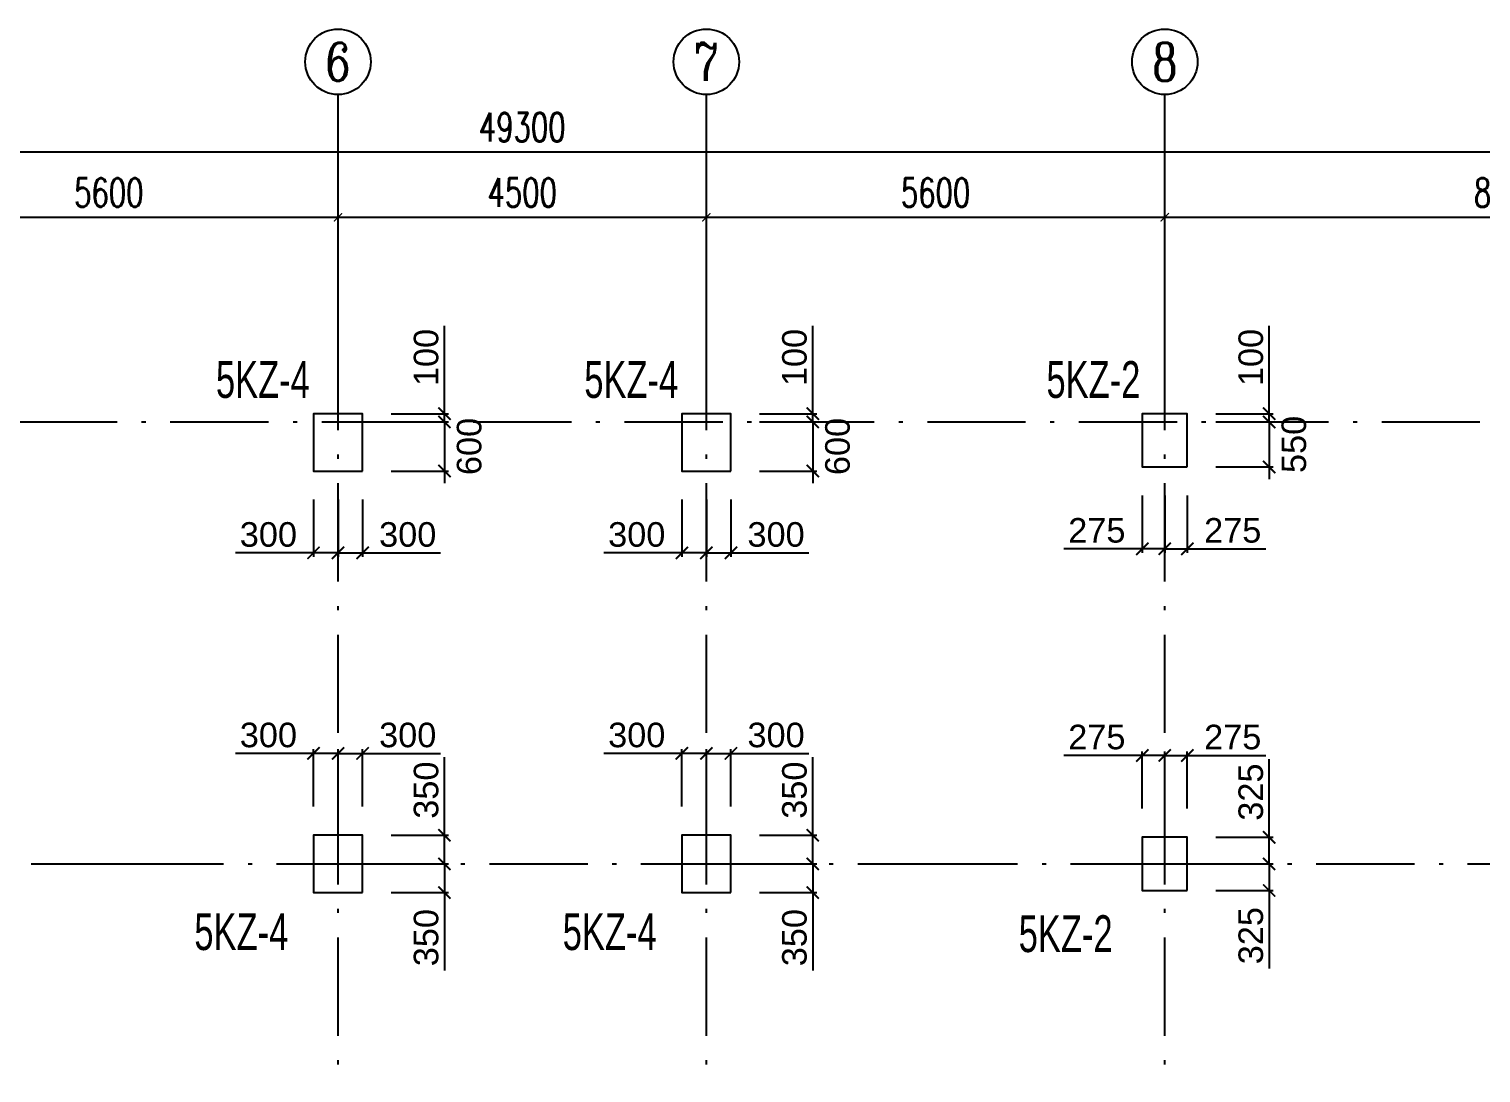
# Model space of a CAD drawing. Header units: millimetres. Extents: x -3831 to 465700, y 39900 to 106100.
# Drawn here: x 330225 to 347963, y 93346 to 106100 of the extents above; entities that cross this region are included whole.
import ezdxf
from ezdxf.enums import TextEntityAlignment as Align

# ---------------------------------------------------------------- set-up
doc = ezdxf.new("R2010")
doc.units = ezdxf.units.MM
doc.linetypes.add('线型2', pattern=[1850, 1200, -300, 50, -300])
for name, color, linetype in [('AXIS', 3, 'Continuous'), ('AXIS_TEXT', 7, 'Continuous'), ('column_dim', 90, 'Continuous'), ('DOTE', 10, '线型2')]:
    doc.layers.add(name, color=color, linetype=linetype)
doc.layers.add('S_Cl', color=2, linetype='Continuous', lineweight=25)
doc.layers.add('S_ColumFocus', color=2, linetype='Continuous', lineweight=9)
doc.styles.add('_TCH_AXIS', font='COMPLEX', dxfattribs={"bigfont": 'GBCBIG'})
doc.styles.add('_TCH_DIM_T3', font='SIMPLEX', dxfattribs={"width": 0.705882, "bigfont": 'GBCBIG'})
doc.styles.add('COMPLEX', font='COMPLEX')
doc.styles.get("Standard").update_dxf_attribs({"font": 'arial.ttf'})
doc.styles.add('xxxx', font='RIF.ttf')
doc.dimstyles.new('_TCH_ARCH&&100', dxfattribs={"dimtxt": 297.5, "dimasz": 100, "dimexe": 250, "dimexo": 300, "dimgap": 126.25, "dimtad": 1, "dimdec": 0, "dimzin": 0, "dimdsep": 46, "dimtxsty": '_TCH_DIM_T3', "dimblk": 'ARCHTICK', "dimcen": 0.09, "dimclrt": 7, "dimazin": 2, "dimtfac": 1, "dimtdec": 0, "dimtix": 1, "dimtmove": 2, "dimatfit": 3, "dimfxl": 100, "dimtolj": 1, "dimtzin": 0, "dimarcsym": 0})
doc.dimstyles.new('ISO-25', dxfattribs={"dimtxt": 2.5, "dimasz": 2.5, "dimexe": 1.25, "dimexo": 0.625, "dimtad": 1, "dimtxsty": 'Standard', "dimcen": 2.5, "dimadec": 0, "dimazin": 0, "dimtfac": 1, "dimtmove": 0, "dimatfit": 3, "dimfxl": 1, "dimarcsym": 0})

# ---------------------------------------------------------------- blocks, each defined once
blk = doc.blocks.new('_AXISO')
blk.add_circle((0, 0), 0.5)
at = {"layer": 'AXIS_TEXT', "style": 'COMPLEX', "width": 1.041667}
blk.add_attdef('A', text='', height=0.56, dxfattribs=at).set_placement((-0.25, -0.28), (0.25, -0.28), align=Align.FIT)
blk = doc.blocks.new('_ArchTick')
at = {"color": 0, "linetype": 'ByBlock', "const_width": 0.15}
blk.add_lwpolyline([(-0.5, -0.5), (0.5, 0.5)], dxfattribs=at)
blk = doc.blocks.new('*D467')
at = {"layer": 'AXIS', "color": 0, "lineweight": -2, "transparency": 16777216}
for p, q in [((328400, 101600), (328400, 104050)), ((334000, 101600), (334000, 104050)), ((328400, 103800), (334000, 103800))]:
    blk.add_line(p, q, dxfattribs=at)
at = {"layer": 'Defpoints', "color": 0, "transparency": 16777216}
for p in [(334000, 103800), (328400, 101300), (334000, 101300)]:
    blk.add_point(p, dxfattribs=at)
at = {"layer": 'AXIS', "color": 0, "lineweight": -2, "transparency": 16777216, "xscale": 100, "yscale": 100, "zscale": 100, "rotation": 180}
blk.add_blockref('_ArchTick', (328400, 103800), dxfattribs=at)
at = {"layer": 'AXIS', "color": 0, "lineweight": -2, "transparency": 16777216, "xscale": 100, "yscale": 100, "zscale": 100}
blk.add_blockref('_ArchTick', (334000, 103800), dxfattribs=at)
at = {"layer": 'AXIS', "color": 7, "transparency": 16777216, "insert": (331200, 104101.25), "char_height": 350, "attachment_point": 5, "style": '_TCH_DIM_T3'}
blk.add_mtext('\\A1;5600', dxfattribs=at)
blk = doc.blocks.new('*D468')
at = {"layer": 'AXIS', "color": 0, "lineweight": -2, "transparency": 16777216}
for p, q in [((334000, 101600), (334000, 104050)), ((338500, 101600), (338500, 104050)), ((334000, 103800), (338500, 103800))]:
    blk.add_line(p, q, dxfattribs=at)
at = {"layer": 'Defpoints', "color": 0, "transparency": 16777216}
for p in [(338500, 103800), (334000, 101300), (338500, 101300)]:
    blk.add_point(p, dxfattribs=at)
at = {"layer": 'AXIS', "color": 0, "lineweight": -2, "transparency": 16777216, "xscale": 100, "yscale": 100, "zscale": 100, "rotation": 180}
blk.add_blockref('_ArchTick', (334000, 103800), dxfattribs=at)
at = {"layer": 'AXIS', "color": 0, "lineweight": -2, "transparency": 16777216, "xscale": 100, "yscale": 100, "zscale": 100}
blk.add_blockref('_ArchTick', (338500, 103800), dxfattribs=at)
at = {"layer": 'AXIS', "color": 7, "transparency": 16777216, "insert": (336250, 104101.25), "char_height": 350, "attachment_point": 5, "style": '_TCH_DIM_T3'}
blk.add_mtext('\\A1;4500', dxfattribs=at)
blk = doc.blocks.new('*D469')
at = {"layer": 'AXIS', "color": 0, "lineweight": -2, "transparency": 16777216}
for p, q in [((338500, 101600), (338500, 104050)), ((344100, 101600), (344100, 104050)), ((338500, 103800), (344100, 103800))]:
    blk.add_line(p, q, dxfattribs=at)
at = {"layer": 'Defpoints', "color": 0, "transparency": 16777216}
for p in [(344100, 103800), (338500, 101300), (344100, 101300)]:
    blk.add_point(p, dxfattribs=at)
at = {"layer": 'AXIS', "color": 0, "lineweight": -2, "transparency": 16777216, "xscale": 100, "yscale": 100, "zscale": 100, "rotation": 180}
blk.add_blockref('_ArchTick', (338500, 103800), dxfattribs=at)
at = {"layer": 'AXIS', "color": 0, "lineweight": -2, "transparency": 16777216, "xscale": 100, "yscale": 100, "zscale": 100}
blk.add_blockref('_ArchTick', (344100, 103800), dxfattribs=at)
at = {"layer": 'AXIS', "color": 7, "transparency": 16777216, "insert": (341300, 104101.25), "char_height": 350, "attachment_point": 5, "style": '_TCH_DIM_T3'}
blk.add_mtext('\\A1;5600', dxfattribs=at)
blk = doc.blocks.new('*D470')
at = {"layer": 'AXIS', "color": 0, "lineweight": -2, "transparency": 16777216}
for p, q in [((344100, 101600), (344100, 104050)), ((352500, 101600), (352500, 104050)), ((344100, 103800), (352500, 103800))]:
    blk.add_line(p, q, dxfattribs=at)
at = {"layer": 'Defpoints', "color": 0, "transparency": 16777216}
for p in [(352500, 103800), (344100, 101300), (352500, 101300)]:
    blk.add_point(p, dxfattribs=at)
at = {"layer": 'AXIS', "color": 0, "lineweight": -2, "transparency": 16777216, "xscale": 100, "yscale": 100, "zscale": 100, "rotation": 180}
blk.add_blockref('_ArchTick', (344100, 103800), dxfattribs=at)
at = {"layer": 'AXIS', "color": 0, "lineweight": -2, "transparency": 16777216, "xscale": 100, "yscale": 100, "zscale": 100}
blk.add_blockref('_ArchTick', (352500, 103800), dxfattribs=at)
at = {"layer": 'AXIS', "color": 7, "transparency": 16777216, "insert": (348300, 104101.25), "char_height": 350, "attachment_point": 5, "style": '_TCH_DIM_T3'}
blk.add_mtext('\\A1;8400', dxfattribs=at)
blk = doc.blocks.new('*D472')
at = {"layer": 'AXIS', "color": 0, "lineweight": -2, "transparency": 16777216}
for p, q in [((311600, 101600), (311600, 104850)), ((360900, 101600), (360900, 104850)), ((311600, 104600), (360900, 104600))]:
    blk.add_line(p, q, dxfattribs=at)
at = {"layer": 'Defpoints', "color": 0, "transparency": 16777216}
for p in [(360900, 104600), (311600, 101300), (360900, 101300)]:
    blk.add_point(p, dxfattribs=at)
at = {"layer": 'AXIS', "color": 0, "lineweight": -2, "transparency": 16777216, "xscale": 100, "yscale": 100, "zscale": 100, "rotation": 180}
blk.add_blockref('_ArchTick', (311600, 104600), dxfattribs=at)
at = {"layer": 'AXIS', "color": 0, "lineweight": -2, "transparency": 16777216, "xscale": 100, "yscale": 100, "zscale": 100}
blk.add_blockref('_ArchTick', (360900, 104600), dxfattribs=at)
at = {"layer": 'AXIS', "color": 7, "transparency": 16777216, "insert": (336250, 104901.25), "char_height": 350, "attachment_point": 5, "style": '_TCH_DIM_T3'}
blk.add_mtext('\\A1;49300', dxfattribs=at)
blk = doc.blocks.new('*D2049')
at = {"layer": 'column_dim', "color": 0, "lineweight": -2, "transparency": 16777216}
for p, q in [((344725, 101300), (345425, 101300)), ((345375, 101300), (345375, 101450)), ((345375, 101300), (345375, 100750)), ((344725, 100750), (345425, 100750)), ((345375, 100750), (345375, 100600))]:
    blk.add_line(p, q, dxfattribs=at)
at = {"layer": 'Defpoints', "color": 0, "transparency": 16777216}
for p in [(344375, 101300), (345375, 101300), (344375, 100750)]:
    blk.add_point(p, dxfattribs=at)
at = {"layer": 'column_dim', "color": 0, "lineweight": -2, "transparency": 16777216, "xscale": 150, "yscale": 150, "zscale": 150}
for p, rotation in [((345375, 101300), 270), ((345375, 100750), 90)]:
    blk.add_blockref('_ArchTick', p, dxfattribs=dict(at, rotation=rotation))
at = {"layer": 'column_dim', "color": 7, "transparency": 16777216, "insert": (345678, 101025), "char_height": 300, "attachment_point": 5, "rotation": 90}
blk.add_mtext('550', dxfattribs=at)
blk = doc.blocks.new('*D2050')
at = {"layer": 'column_dim', "color": 0, "lineweight": -2, "transparency": 16777216}
for p, q in [((345375, 101400), (345375, 102474)), ((344725, 101400), (345425, 101400)), ((344725, 101300), (345425, 101300)), ((345375, 101300), (345375, 101400)), ((345375, 101300), (345375, 101150))]:
    blk.add_line(p, q, dxfattribs=at)
at = {"layer": 'Defpoints', "color": 0, "transparency": 16777216}
for p in [(344375, 101400), (344375, 101300), (345375, 101300)]:
    blk.add_point(p, dxfattribs=at)
at = {"layer": 'column_dim', "color": 0, "lineweight": -2, "transparency": 16777216, "xscale": 150, "yscale": 150, "zscale": 150}
for p, rotation in [((345375, 101400), 270), ((345375, 101300), 90)]:
    blk.add_blockref('_ArchTick', p, dxfattribs=dict(at, rotation=rotation))
at = {"layer": 'column_dim', "color": 7, "transparency": 16777216, "insert": (345152, 102087), "char_height": 300, "attachment_point": 5, "rotation": 90}
blk.add_mtext('100', dxfattribs=at)
blk = doc.blocks.new('*D2051')
at = {"layer": 'column_dim', "color": 0, "lineweight": -2, "transparency": 16777216}
for p, q in [((343825, 100400), (343825, 99700)), ((344100, 100400), (344100, 99700)), ((343825, 99750), (342865, 99750)), ((344100, 99750), (343825, 99750))]:
    blk.add_line(p, q, dxfattribs=at)
at = {"layer": 'Defpoints', "color": 0, "transparency": 16777216}
for p in [(343825, 100750), (344100, 100750), (344100, 99750)]:
    blk.add_point(p, dxfattribs=at)
at = {"layer": 'column_dim', "color": 0, "lineweight": -2, "transparency": 16777216, "xscale": 150, "yscale": 150, "zscale": 150, "rotation": 180}
blk.add_blockref('_ArchTick', (343825, 99750), dxfattribs=at)
at = {"layer": 'column_dim', "color": 0, "lineweight": -2, "transparency": 16777216, "xscale": 150, "yscale": 150, "zscale": 150}
blk.add_blockref('_ArchTick', (344100, 99750), dxfattribs=at)
at = {"layer": 'column_dim', "color": 7, "transparency": 16777216, "insert": (343270, 99973), "char_height": 300, "attachment_point": 5}
blk.add_mtext('275', dxfattribs=at)
blk = doc.blocks.new('*D2052')
at = {"layer": 'column_dim', "color": 0, "lineweight": -2, "transparency": 16777216}
for p, q in [((344100, 100400), (344100, 99700)), ((344375, 100400), (344375, 99700)), ((344100, 99750), (344375, 99750)), ((344375, 99750), (345335, 99750))]:
    blk.add_line(p, q, dxfattribs=at)
at = {"layer": 'Defpoints', "color": 0, "transparency": 16777216}
for p in [(344100, 100750), (344375, 100750), (344100, 99750)]:
    blk.add_point(p, dxfattribs=at)
at = {"layer": 'column_dim', "color": 0, "lineweight": -2, "transparency": 16777216, "xscale": 150, "yscale": 150, "zscale": 150, "rotation": 180}
blk.add_blockref('_ArchTick', (344100, 99750), dxfattribs=at)
at = {"layer": 'column_dim', "color": 0, "lineweight": -2, "transparency": 16777216, "xscale": 150, "yscale": 150, "zscale": 150}
blk.add_blockref('_ArchTick', (344375, 99750), dxfattribs=at)
at = {"layer": 'column_dim', "color": 7, "transparency": 16777216, "insert": (344930, 99973), "char_height": 300, "attachment_point": 5}
blk.add_mtext('275', dxfattribs=at)
blk = doc.blocks.new('*D2053')
at = {"layer": 'column_dim', "color": 0, "lineweight": -2, "transparency": 16777216}
for p, q in [((344725, 95900), (345425, 95900)), ((345375, 95900), (345375, 95575)), ((344725, 95575), (345425, 95575)), ((345375, 95575), (345375, 94620))]:
    blk.add_line(p, q, dxfattribs=at)
at = {"layer": 'Defpoints', "color": 0, "transparency": 16777216}
for p in [(344375, 95900), (345375, 95900), (344375, 95575)]:
    blk.add_point(p, dxfattribs=at)
at = {"layer": 'column_dim', "color": 0, "lineweight": -2, "transparency": 16777216, "xscale": 150, "yscale": 150, "zscale": 150}
for p, rotation in [((345375, 95900), 90), ((345375, 95575), 270)]:
    blk.add_blockref('_ArchTick', p, dxfattribs=dict(at, rotation=rotation))
at = {"layer": 'column_dim', "color": 7, "transparency": 16777216, "insert": (345152, 95023), "char_height": 300, "attachment_point": 5, "rotation": 90}
blk.add_mtext('325', dxfattribs=at)
blk = doc.blocks.new('*D2054')
at = {"layer": 'column_dim', "color": 0, "lineweight": -2, "transparency": 16777216}
for p, q in [((345375, 96225), (345375, 97180)), ((344725, 96225), (345425, 96225)), ((345375, 95900), (345375, 96225)), ((344725, 95900), (345425, 95900))]:
    blk.add_line(p, q, dxfattribs=at)
at = {"layer": 'Defpoints', "color": 0, "transparency": 16777216}
for p in [(344375, 96225), (344375, 95900), (345375, 95900)]:
    blk.add_point(p, dxfattribs=at)
at = {"layer": 'column_dim', "color": 0, "lineweight": -2, "transparency": 16777216, "xscale": 150, "yscale": 150, "zscale": 150}
for p, rotation in [((345375, 96225), 90), ((345375, 95900), 270)]:
    blk.add_blockref('_ArchTick', p, dxfattribs=dict(at, rotation=rotation))
at = {"layer": 'column_dim', "color": 7, "transparency": 16777216, "insert": (345152, 96777), "char_height": 300, "attachment_point": 5, "rotation": 90}
blk.add_mtext('325', dxfattribs=at)
blk = doc.blocks.new('*D2055')
at = {"layer": 'column_dim', "color": 0, "lineweight": -2, "transparency": 16777216}
for p, q in [((344100, 96575), (344100, 97275)), ((344100, 97225), (344375, 97225)), ((344375, 96575), (344375, 97275)), ((344375, 97225), (345335, 97225))]:
    blk.add_line(p, q, dxfattribs=at)
at = {"layer": 'Defpoints', "color": 0, "transparency": 16777216}
for p in [(344100, 97225), (344100, 96225), (344375, 96225)]:
    blk.add_point(p, dxfattribs=at)
at = {"layer": 'column_dim', "color": 0, "lineweight": -2, "transparency": 16777216, "xscale": 150, "yscale": 150, "zscale": 150, "rotation": 180}
blk.add_blockref('_ArchTick', (344100, 97225), dxfattribs=at)
at = {"layer": 'column_dim', "color": 0, "lineweight": -2, "transparency": 16777216, "xscale": 150, "yscale": 150, "zscale": 150}
blk.add_blockref('_ArchTick', (344375, 97225), dxfattribs=at)
at = {"layer": 'column_dim', "color": 7, "transparency": 16777216, "insert": (344930, 97448), "char_height": 300, "attachment_point": 5}
blk.add_mtext('275', dxfattribs=at)
blk = doc.blocks.new('*D2056')
at = {"layer": 'column_dim', "color": 0, "lineweight": -2, "transparency": 16777216}
for p, q in [((343825, 97225), (342865, 97225)), ((343825, 96575), (343825, 97275)), ((344100, 97225), (343825, 97225)), ((344100, 96575), (344100, 97275))]:
    blk.add_line(p, q, dxfattribs=at)
at = {"layer": 'Defpoints', "color": 0, "transparency": 16777216}
for p in [(344100, 97225), (343825, 96225), (344100, 96225)]:
    blk.add_point(p, dxfattribs=at)
at = {"layer": 'column_dim', "color": 0, "lineweight": -2, "transparency": 16777216, "xscale": 150, "yscale": 150, "zscale": 150, "rotation": 180}
blk.add_blockref('_ArchTick', (343825, 97225), dxfattribs=at)
at = {"layer": 'column_dim', "color": 0, "lineweight": -2, "transparency": 16777216, "xscale": 150, "yscale": 150, "zscale": 150}
blk.add_blockref('_ArchTick', (344100, 97225), dxfattribs=at)
at = {"layer": 'column_dim', "color": 7, "transparency": 16777216, "insert": (343270, 97448), "char_height": 300, "attachment_point": 5}
blk.add_mtext('275', dxfattribs=at)
blk = doc.blocks.new('*D2068')
at = {"layer": 'column_dim', "color": 0, "lineweight": -2, "transparency": 16777216}
for p, q in [((339150, 101300), (339850, 101300)), ((339800, 101300), (339800, 101450)), ((339800, 101300), (339800, 100700)), ((339150, 100700), (339850, 100700)), ((339800, 100700), (339800, 100550))]:
    blk.add_line(p, q, dxfattribs=at)
at = {"layer": 'Defpoints', "color": 0, "transparency": 16777216}
for p in [(338800, 101300), (339800, 101300), (338800, 100700)]:
    blk.add_point(p, dxfattribs=at)
at = {"layer": 'column_dim', "color": 0, "lineweight": -2, "transparency": 16777216, "xscale": 150, "yscale": 150, "zscale": 150}
for p, rotation in [((339800, 101300), 270), ((339800, 100700), 90)]:
    blk.add_blockref('_ArchTick', p, dxfattribs=dict(at, rotation=rotation))
at = {"layer": 'column_dim', "color": 7, "transparency": 16777216, "insert": (340103, 101000), "char_height": 300, "attachment_point": 5, "rotation": 90}
blk.add_mtext('600', dxfattribs=at)
blk = doc.blocks.new('*D2069')
at = {"layer": 'column_dim', "color": 0, "lineweight": -2, "transparency": 16777216}
for p, q in [((339800, 101400), (339800, 102474)), ((339150, 101400), (339850, 101400)), ((339150, 101300), (339850, 101300)), ((339800, 101300), (339800, 101400)), ((339800, 101300), (339800, 101150))]:
    blk.add_line(p, q, dxfattribs=at)
at = {"layer": 'Defpoints', "color": 0, "transparency": 16777216}
for p in [(338800, 101400), (338800, 101300), (339800, 101300)]:
    blk.add_point(p, dxfattribs=at)
at = {"layer": 'column_dim', "color": 0, "lineweight": -2, "transparency": 16777216, "xscale": 150, "yscale": 150, "zscale": 150}
for p, rotation in [((339800, 101400), 270), ((339800, 101300), 90)]:
    blk.add_blockref('_ArchTick', p, dxfattribs=dict(at, rotation=rotation))
at = {"layer": 'column_dim', "color": 7, "transparency": 16777216, "insert": (339577, 102087), "char_height": 300, "attachment_point": 5, "rotation": 90}
blk.add_mtext('100', dxfattribs=at)
blk = doc.blocks.new('*D2070')
at = {"layer": 'column_dim', "color": 0, "lineweight": -2, "transparency": 16777216}
for p, q in [((338200, 100350), (338200, 99650)), ((338500, 100350), (338500, 99650)), ((338200, 99700), (337248, 99700)), ((338500, 99700), (338200, 99700))]:
    blk.add_line(p, q, dxfattribs=at)
at = {"layer": 'Defpoints', "color": 0, "transparency": 16777216}
for p in [(338200, 100700), (338500, 100700), (338500, 99700)]:
    blk.add_point(p, dxfattribs=at)
at = {"layer": 'column_dim', "color": 0, "lineweight": -2, "transparency": 16777216, "xscale": 150, "yscale": 150, "zscale": 150, "rotation": 180}
blk.add_blockref('_ArchTick', (338200, 99700), dxfattribs=at)
at = {"layer": 'column_dim', "color": 0, "lineweight": -2, "transparency": 16777216, "xscale": 150, "yscale": 150, "zscale": 150}
blk.add_blockref('_ArchTick', (338500, 99700), dxfattribs=at)
at = {"layer": 'column_dim', "color": 7, "transparency": 16777216, "insert": (337649, 99923), "char_height": 300, "attachment_point": 5}
blk.add_mtext('300', dxfattribs=at)
blk = doc.blocks.new('*D2071')
at = {"layer": 'column_dim', "color": 0, "lineweight": -2, "transparency": 16777216}
for p, q in [((338500, 100350), (338500, 99650)), ((338800, 100350), (338800, 99650)), ((338500, 99700), (338800, 99700)), ((338800, 99700), (339752, 99700))]:
    blk.add_line(p, q, dxfattribs=at)
at = {"layer": 'Defpoints', "color": 0, "transparency": 16777216}
for p in [(338500, 100700), (338800, 100700), (338500, 99700)]:
    blk.add_point(p, dxfattribs=at)
at = {"layer": 'column_dim', "color": 0, "lineweight": -2, "transparency": 16777216, "xscale": 150, "yscale": 150, "zscale": 150, "rotation": 180}
blk.add_blockref('_ArchTick', (338500, 99700), dxfattribs=at)
at = {"layer": 'column_dim', "color": 0, "lineweight": -2, "transparency": 16777216, "xscale": 150, "yscale": 150, "zscale": 150}
blk.add_blockref('_ArchTick', (338800, 99700), dxfattribs=at)
at = {"layer": 'column_dim', "color": 7, "transparency": 16777216, "insert": (339351, 99923), "char_height": 300, "attachment_point": 5}
blk.add_mtext('300', dxfattribs=at)
blk = doc.blocks.new('*D2072')
at = {"layer": 'column_dim', "color": 0, "lineweight": -2, "transparency": 16777216}
for p, q in [((339150, 95900), (339850, 95900)), ((339800, 95900), (339800, 95550)), ((339150, 95550), (339850, 95550)), ((339800, 95550), (339800, 94598))]:
    blk.add_line(p, q, dxfattribs=at)
at = {"layer": 'Defpoints', "color": 0, "transparency": 16777216}
for p in [(338800, 95900), (339800, 95900), (338800, 95550)]:
    blk.add_point(p, dxfattribs=at)
at = {"layer": 'column_dim', "color": 0, "lineweight": -2, "transparency": 16777216, "xscale": 150, "yscale": 150, "zscale": 150}
for p, rotation in [((339800, 95900), 90), ((339800, 95550), 270)]:
    blk.add_blockref('_ArchTick', p, dxfattribs=dict(at, rotation=rotation))
at = {"layer": 'column_dim', "color": 7, "transparency": 16777216, "insert": (339577, 94999), "char_height": 300, "attachment_point": 5, "rotation": 90}
blk.add_mtext('350', dxfattribs=at)
blk = doc.blocks.new('*D2073')
at = {"layer": 'column_dim', "color": 0, "lineweight": -2, "transparency": 16777216}
for p, q in [((339800, 96250), (339800, 97202)), ((339150, 96250), (339850, 96250)), ((339800, 95900), (339800, 96250)), ((339150, 95900), (339850, 95900))]:
    blk.add_line(p, q, dxfattribs=at)
at = {"layer": 'Defpoints', "color": 0, "transparency": 16777216}
for p in [(338800, 96250), (338800, 95900), (339800, 95900)]:
    blk.add_point(p, dxfattribs=at)
at = {"layer": 'column_dim', "color": 0, "lineweight": -2, "transparency": 16777216, "xscale": 150, "yscale": 150, "zscale": 150}
for p, rotation in [((339800, 96250), 90), ((339800, 95900), 270)]:
    blk.add_blockref('_ArchTick', p, dxfattribs=dict(at, rotation=rotation))
at = {"layer": 'column_dim', "color": 7, "transparency": 16777216, "insert": (339577, 96801), "char_height": 300, "attachment_point": 5, "rotation": 90}
blk.add_mtext('350', dxfattribs=at)
blk = doc.blocks.new('*D2074')
at = {"layer": 'column_dim', "color": 0, "lineweight": -2, "transparency": 16777216}
for p, q in [((338500, 96600), (338500, 97300)), ((338500, 97250), (338800, 97250)), ((338800, 96600), (338800, 97300)), ((338800, 97250), (339752, 97250))]:
    blk.add_line(p, q, dxfattribs=at)
at = {"layer": 'Defpoints', "color": 0, "transparency": 16777216}
for p in [(338500, 97250), (338500, 96250), (338800, 96250)]:
    blk.add_point(p, dxfattribs=at)
at = {"layer": 'column_dim', "color": 0, "lineweight": -2, "transparency": 16777216, "xscale": 150, "yscale": 150, "zscale": 150, "rotation": 180}
blk.add_blockref('_ArchTick', (338500, 97250), dxfattribs=at)
at = {"layer": 'column_dim', "color": 0, "lineweight": -2, "transparency": 16777216, "xscale": 150, "yscale": 150, "zscale": 150}
blk.add_blockref('_ArchTick', (338800, 97250), dxfattribs=at)
at = {"layer": 'column_dim', "color": 7, "transparency": 16777216, "insert": (339351, 97473), "char_height": 300, "attachment_point": 5}
blk.add_mtext('300', dxfattribs=at)
blk = doc.blocks.new('*D2075')
at = {"layer": 'column_dim', "color": 0, "lineweight": -2, "transparency": 16777216}
for p, q in [((338200, 97250), (337248, 97250)), ((338200, 96600), (338200, 97300)), ((338500, 97250), (338200, 97250)), ((338500, 96600), (338500, 97300))]:
    blk.add_line(p, q, dxfattribs=at)
at = {"layer": 'Defpoints', "color": 0, "transparency": 16777216}
for p in [(338500, 97250), (338200, 96250), (338500, 96250)]:
    blk.add_point(p, dxfattribs=at)
at = {"layer": 'column_dim', "color": 0, "lineweight": -2, "transparency": 16777216, "xscale": 150, "yscale": 150, "zscale": 150, "rotation": 180}
blk.add_blockref('_ArchTick', (338200, 97250), dxfattribs=at)
at = {"layer": 'column_dim', "color": 0, "lineweight": -2, "transparency": 16777216, "xscale": 150, "yscale": 150, "zscale": 150}
blk.add_blockref('_ArchTick', (338500, 97250), dxfattribs=at)
at = {"layer": 'column_dim', "color": 7, "transparency": 16777216, "insert": (337649, 97473), "char_height": 300, "attachment_point": 5}
blk.add_mtext('300', dxfattribs=at)
blk = doc.blocks.new('*D2083')
at = {"layer": 'column_dim', "color": 0, "lineweight": -2, "transparency": 16777216}
for p, q in [((334650, 101300), (335350, 101300)), ((335300, 101300), (335300, 101450)), ((335300, 101300), (335300, 100700)), ((334650, 100700), (335350, 100700)), ((335300, 100700), (335300, 100550))]:
    blk.add_line(p, q, dxfattribs=at)
at = {"layer": 'Defpoints', "color": 0, "transparency": 16777216}
for p in [(334300, 101300), (335300, 101300), (334300, 100700)]:
    blk.add_point(p, dxfattribs=at)
at = {"layer": 'column_dim', "color": 0, "lineweight": -2, "transparency": 16777216, "xscale": 150, "yscale": 150, "zscale": 150}
for p, rotation in [((335300, 101300), 270), ((335300, 100700), 90)]:
    blk.add_blockref('_ArchTick', p, dxfattribs=dict(at, rotation=rotation))
at = {"layer": 'column_dim', "color": 7, "transparency": 16777216, "insert": (335603, 101000), "char_height": 300, "attachment_point": 5, "rotation": 90}
blk.add_mtext('600', dxfattribs=at)
blk = doc.blocks.new('*D2084')
at = {"layer": 'column_dim', "color": 0, "lineweight": -2, "transparency": 16777216}
for p, q in [((335300, 101400), (335300, 102474)), ((334650, 101400), (335350, 101400)), ((334650, 101300), (335350, 101300)), ((335300, 101300), (335300, 101400)), ((335300, 101300), (335300, 101150))]:
    blk.add_line(p, q, dxfattribs=at)
at = {"layer": 'Defpoints', "color": 0, "transparency": 16777216}
for p in [(334300, 101400), (334300, 101300), (335300, 101300)]:
    blk.add_point(p, dxfattribs=at)
at = {"layer": 'column_dim', "color": 0, "lineweight": -2, "transparency": 16777216, "xscale": 150, "yscale": 150, "zscale": 150}
for p, rotation in [((335300, 101400), 270), ((335300, 101300), 90)]:
    blk.add_blockref('_ArchTick', p, dxfattribs=dict(at, rotation=rotation))
at = {"layer": 'column_dim', "color": 7, "transparency": 16777216, "insert": (335077, 102087), "char_height": 300, "attachment_point": 5, "rotation": 90}
blk.add_mtext('100', dxfattribs=at)
blk = doc.blocks.new('*D2085')
at = {"layer": 'column_dim', "color": 0, "lineweight": -2, "transparency": 16777216}
for p, q in [((333700, 100350), (333700, 99650)), ((334000, 100350), (334000, 99650)), ((333700, 99700), (332748, 99700)), ((334000, 99700), (333700, 99700))]:
    blk.add_line(p, q, dxfattribs=at)
at = {"layer": 'Defpoints', "color": 0, "transparency": 16777216}
for p in [(333700, 100700), (334000, 100700), (334000, 99700)]:
    blk.add_point(p, dxfattribs=at)
at = {"layer": 'column_dim', "color": 0, "lineweight": -2, "transparency": 16777216, "xscale": 150, "yscale": 150, "zscale": 150, "rotation": 180}
blk.add_blockref('_ArchTick', (333700, 99700), dxfattribs=at)
at = {"layer": 'column_dim', "color": 0, "lineweight": -2, "transparency": 16777216, "xscale": 150, "yscale": 150, "zscale": 150}
blk.add_blockref('_ArchTick', (334000, 99700), dxfattribs=at)
at = {"layer": 'column_dim', "color": 7, "transparency": 16777216, "insert": (333149, 99923), "char_height": 300, "attachment_point": 5}
blk.add_mtext('300', dxfattribs=at)
blk = doc.blocks.new('*D2086')
at = {"layer": 'column_dim', "color": 0, "lineweight": -2, "transparency": 16777216}
for p, q in [((334000, 100350), (334000, 99650)), ((334300, 100350), (334300, 99650)), ((334000, 99700), (334300, 99700)), ((334300, 99700), (335252, 99700))]:
    blk.add_line(p, q, dxfattribs=at)
at = {"layer": 'Defpoints', "color": 0, "transparency": 16777216}
for p in [(334000, 100700), (334300, 100700), (334000, 99700)]:
    blk.add_point(p, dxfattribs=at)
at = {"layer": 'column_dim', "color": 0, "lineweight": -2, "transparency": 16777216, "xscale": 150, "yscale": 150, "zscale": 150, "rotation": 180}
blk.add_blockref('_ArchTick', (334000, 99700), dxfattribs=at)
at = {"layer": 'column_dim', "color": 0, "lineweight": -2, "transparency": 16777216, "xscale": 150, "yscale": 150, "zscale": 150}
blk.add_blockref('_ArchTick', (334300, 99700), dxfattribs=at)
at = {"layer": 'column_dim', "color": 7, "transparency": 16777216, "insert": (334851, 99923), "char_height": 300, "attachment_point": 5}
blk.add_mtext('300', dxfattribs=at)
blk = doc.blocks.new('*D2087')
at = {"layer": 'column_dim', "color": 0, "lineweight": -2, "transparency": 16777216}
for p, q in [((334650, 95900), (335350, 95900)), ((335300, 95900), (335300, 95550)), ((334650, 95550), (335350, 95550)), ((335300, 95550), (335300, 94598))]:
    blk.add_line(p, q, dxfattribs=at)
at = {"layer": 'Defpoints', "color": 0, "transparency": 16777216}
for p in [(334300, 95900), (335300, 95900), (334300, 95550)]:
    blk.add_point(p, dxfattribs=at)
at = {"layer": 'column_dim', "color": 0, "lineweight": -2, "transparency": 16777216, "xscale": 150, "yscale": 150, "zscale": 150}
for p, rotation in [((335300, 95900), 90), ((335300, 95550), 270)]:
    blk.add_blockref('_ArchTick', p, dxfattribs=dict(at, rotation=rotation))
at = {"layer": 'column_dim', "color": 7, "transparency": 16777216, "insert": (335077, 94999), "char_height": 300, "attachment_point": 5, "rotation": 90}
blk.add_mtext('350', dxfattribs=at)
blk = doc.blocks.new('*D2088')
at = {"layer": 'column_dim', "color": 0, "lineweight": -2, "transparency": 16777216}
for p, q in [((335300, 96250), (335300, 97202)), ((334650, 96250), (335350, 96250)), ((335300, 95900), (335300, 96250)), ((334650, 95900), (335350, 95900))]:
    blk.add_line(p, q, dxfattribs=at)
at = {"layer": 'Defpoints', "color": 0, "transparency": 16777216}
for p in [(334300, 96250), (334300, 95900), (335300, 95900)]:
    blk.add_point(p, dxfattribs=at)
at = {"layer": 'column_dim', "color": 0, "lineweight": -2, "transparency": 16777216, "xscale": 150, "yscale": 150, "zscale": 150}
for p, rotation in [((335300, 96250), 90), ((335300, 95900), 270)]:
    blk.add_blockref('_ArchTick', p, dxfattribs=dict(at, rotation=rotation))
at = {"layer": 'column_dim', "color": 7, "transparency": 16777216, "insert": (335077, 96801), "char_height": 300, "attachment_point": 5, "rotation": 90}
blk.add_mtext('350', dxfattribs=at)
blk = doc.blocks.new('*D2089')
at = {"layer": 'column_dim', "color": 0, "lineweight": -2, "transparency": 16777216}
for p, q in [((334000, 96600), (334000, 97300)), ((334000, 97250), (334300, 97250)), ((334300, 96600), (334300, 97300)), ((334300, 97250), (335252, 97250))]:
    blk.add_line(p, q, dxfattribs=at)
at = {"layer": 'Defpoints', "color": 0, "transparency": 16777216}
for p in [(334000, 97250), (334000, 96250), (334300, 96250)]:
    blk.add_point(p, dxfattribs=at)
at = {"layer": 'column_dim', "color": 0, "lineweight": -2, "transparency": 16777216, "xscale": 150, "yscale": 150, "zscale": 150, "rotation": 180}
blk.add_blockref('_ArchTick', (334000, 97250), dxfattribs=at)
at = {"layer": 'column_dim', "color": 0, "lineweight": -2, "transparency": 16777216, "xscale": 150, "yscale": 150, "zscale": 150}
blk.add_blockref('_ArchTick', (334300, 97250), dxfattribs=at)
at = {"layer": 'column_dim', "color": 7, "transparency": 16777216, "insert": (334851, 97473), "char_height": 300, "attachment_point": 5}
blk.add_mtext('300', dxfattribs=at)
blk = doc.blocks.new('*D2090')
at = {"layer": 'column_dim', "color": 0, "lineweight": -2, "transparency": 16777216}
for p, q in [((333700, 97250), (332748, 97250)), ((333700, 96600), (333700, 97300)), ((334000, 97250), (333700, 97250)), ((334000, 96600), (334000, 97300))]:
    blk.add_line(p, q, dxfattribs=at)
at = {"layer": 'Defpoints', "color": 0, "transparency": 16777216}
for p in [(334000, 97250), (333700, 96250), (334000, 96250)]:
    blk.add_point(p, dxfattribs=at)
at = {"layer": 'column_dim', "color": 0, "lineweight": -2, "transparency": 16777216, "xscale": 150, "yscale": 150, "zscale": 150, "rotation": 180}
blk.add_blockref('_ArchTick', (333700, 97250), dxfattribs=at)
at = {"layer": 'column_dim', "color": 0, "lineweight": -2, "transparency": 16777216, "xscale": 150, "yscale": 150, "zscale": 150}
blk.add_blockref('_ArchTick', (334000, 97250), dxfattribs=at)
at = {"layer": 'column_dim', "color": 7, "transparency": 16777216, "insert": (333149, 97473), "char_height": 300, "attachment_point": 5}
blk.add_mtext('300', dxfattribs=at)

msp = doc.modelspace()

# ---------------------------------------------------------------- linework, layer by layer
at = {"layer": 'AXIS'}
for p, q in [((334000, 101300), (334000, 105300)), ((338500, 101300), (338500, 105300)), ((344100, 101300), (344100, 105300))]:
    msp.add_line(p, q, dxfattribs=at)
at = {"layer": 'DOTE'}
for p, q in [((311600, 101300), (360900, 101300)), ((334000, 71600), (334000, 101300)), ((338500, 71600), (338500, 101300)), ((344100, 71600), (344100, 101300)), ((328400, 95900), (331400, 95900.03516)), ((331400, 95900.03516), (334000, 95900)), ((334000, 95900), (338500, 95900)), ((338500, 95900), (341100, 95900.03516)), ((341100, 95900.03516), (344100, 95900)), ((344100, 95900), (360900, 95900))]:
    msp.add_line(p, q, dxfattribs=at)
at = {"layer": 'S_Cl'}
for points in [[(334300, 100700), (334300, 101400), (333700, 101400), (333700, 100700)], [(338800, 100700), (338800, 101400), (338200, 101400), (338200, 100700)], [(344375, 100750), (344375, 101400), (343825, 101400), (343825, 100750)], [(334300, 95550), (334300, 96250), (333700, 96250), (333700, 95550)], [(338800, 95550), (338800, 96250), (338200, 96250), (338200, 95550)], [(344375, 95575), (344375, 96225), (343825, 96225), (343825, 95575)]]:
    msp.add_lwpolyline(points, close=True, dxfattribs=at)

# ---------------------------------------------------------------- block references
at = {"layer": 'AXIS'}
ref = msp.add_blockref('_AXISO', (334000, 105700), dxfattribs=dict(at, xscale=800, yscale=800, zscale=800))
ref.add_attrib('A', '6', dxfattribs={"layer": 'AXIS_TEXT', "height": 465.94816, "style": '_TCH_AXIS'}).set_placement((333844.68395, 105467.02592), (334155.31605, 105467.02592), align=Align.FIT)
ref = msp.add_blockref('_AXISO', (338500, 105700), dxfattribs=dict(at, xscale=800, yscale=800, zscale=800))
ref.add_attrib('A', '7', dxfattribs={"layer": 'AXIS_TEXT', "height": 465.94816, "style": '_TCH_AXIS'}).set_placement((338344.68395, 105467.02592), (338655.31605, 105467.02592), align=Align.FIT)
ref = msp.add_blockref('_AXISO', (344100, 105700), dxfattribs=dict(at, xscale=800, yscale=800, zscale=800))
ref.add_attrib('A', '8', dxfattribs={"layer": 'AXIS_TEXT', "height": 465.94816, "style": '_TCH_AXIS'}).set_placement((343944.68395, 105467.02592), (344255.31605, 105467.02592), align=Align.FIT)

# ---------------------------------------------------------------- texts
at = {"layer": 'S_ColumFocus', "char_height": 450, "attachment_point": 5, "style": 'xxxx'}
for s, insert, width in [('{\\W0.7;5KZ-4}', (333081.82048, 101814.99702), 837.5), ('{\\W0.7;5KZ-4}', (337581.82048, 101814.99702), 837.5), ('{\\W0.7;5KZ-2}', (343228.00798, 101814.99702), 979.875), ('{\\W0.7;5KZ-4}', (332818.10846, 95069.37245), 854.25), ('{\\W0.7;5KZ-4}', (337318.10846, 95069.37245), 854.25), ('{\\W0.7;5KZ-2}', (342888.92096, 95044.37245), 845.875)]:
    msp.add_mtext(s, dxfattribs=dict(at, insert=insert, width=width))

# ---------------------------------------------------------------- dimensions: what is measured, and where the dimension line sits
at = {"layer": 'AXIS'}
for p1, p2, distance, picture, middle in [((311600, 101300), (360900, 101300), 3300, '*D472', (336250, 104901.25)), ((328400, 101300), (334000, 101300), 2500, '*D467', (331200, 104101.25)), ((334000, 101300), (338500, 101300), 2500, '*D468', (336250, 104101.25)), ((338500, 101300), (344100, 101300), 2500, '*D469', (341300, 104101.25)), ((344100, 101300), (352500, 101300), 2500, '*D470', (348300, 104101.25))]:
    dim = msp.add_aligned_dim(p1=p1, p2=p2, distance=distance, dimstyle='_TCH_ARCH&&100', override={"dimtxt": 350}, dxfattribs=at)
    dim.commit()
    dim.dimension.update_dxf_attribs({"geometry": picture, "text_midpoint": middle})
at = {"layer": 'column_dim'}
for p1, p2, distance, override, picture, middle in [((334300, 101400), (334300, 101300), 1000, {"dimtxt": 300, "dimasz": 150, "dimexe": 50, "dimexo": 350, "dimgap": 70, "dimjust": 1, "dimblk1": 'ArchTick', "dimblk2": 'ArchTick', "dimsah": 1, "dimclrt": 7}, '*D2084', (335076.8281, 102086.78035)), ((338800, 101400), (338800, 101300), 1000, {"dimtxt": 300, "dimasz": 150, "dimexe": 50, "dimexo": 350, "dimgap": 70, "dimjust": 1, "dimblk1": 'ArchTick', "dimblk2": 'ArchTick', "dimsah": 1, "dimclrt": 7}, '*D2069', (339576.8281, 102086.78035)), ((344375, 101400), (344375, 101300), 1000, {"dimtxt": 300, "dimasz": 150, "dimexe": 50, "dimexo": 350, "dimgap": 70, "dimjust": 1, "dimblk1": 'ArchTick', "dimblk2": 'ArchTick', "dimsah": 1, "dimclrt": 7}, '*D2050', (345151.8281, 102086.78035)), ((334300, 100700), (334300, 101300), -1000, {"dimtxt": 300, "dimasz": 150, "dimexe": 50, "dimexo": 350, "dimgap": 150, "dimtad": 2, "dimjust": 1, "dimblk1": 'ArchTick', "dimblk2": 'ArchTick', "dimsah": 1, "dimclrt": 7, "dimtix": 1, "dimtmove": 1}, '*D2083', (335603.1719, 101000)), ((338800, 100700), (338800, 101300), -1000, {"dimtxt": 300, "dimasz": 150, "dimexe": 50, "dimexo": 350, "dimgap": 150, "dimtad": 2, "dimjust": 1, "dimblk1": 'ArchTick', "dimblk2": 'ArchTick', "dimsah": 1, "dimclrt": 7, "dimtix": 1, "dimtmove": 1}, '*D2068', (340103.1719, 101000)), ((344375, 100750), (344375, 101300), -1000, {"dimtxt": 300, "dimasz": 150, "dimexe": 50, "dimexo": 350, "dimgap": 150, "dimtad": 2, "dimjust": 1, "dimblk1": 'ArchTick', "dimblk2": 'ArchTick', "dimsah": 1, "dimclrt": 7, "dimtix": 1, "dimtmove": 1}, '*D2049', (345678.1719, 101025)), ((343825, 100750), (344100, 100750), -1000, {"dimtxt": 300, "dimasz": 150, "dimexe": 50, "dimexo": 350, "dimgap": 70, "dimjust": 1, "dimblk1": 'ArchTick', "dimblk2": 'ArchTick', "dimsah": 1, "dimclrt": 7}, '*D2051', (343269.9045, 99973.1719)), ((344375, 100750), (344100, 100750), 1000, {"dimtxt": 300, "dimasz": 150, "dimexe": 50, "dimexo": 350, "dimgap": 70, "dimjust": 1, "dimblk1": 'ArchTick', "dimblk2": 'ArchTick', "dimsah": 1, "dimclrt": 7}, '*D2052', (344930.0955, 99973.1719)), ((333700, 100700), (334000, 100700), -1000, {"dimtxt": 300, "dimasz": 150, "dimexe": 50, "dimexo": 350, "dimgap": 70, "dimjust": 1, "dimblk1": 'ArchTick', "dimblk2": 'ArchTick', "dimsah": 1, "dimclrt": 7}, '*D2085', (333149.20191, 99923.27422)), ((334300, 100700), (334000, 100700), 1000, {"dimtxt": 300, "dimasz": 150, "dimexe": 50, "dimexo": 350, "dimgap": 70, "dimjust": 1, "dimblk1": 'ArchTick', "dimblk2": 'ArchTick', "dimsah": 1, "dimclrt": 7}, '*D2086', (334850.79809, 99923.27422)), ((338200, 100700), (338500, 100700), -1000, {"dimtxt": 300, "dimasz": 150, "dimexe": 50, "dimexo": 350, "dimgap": 70, "dimjust": 1, "dimblk1": 'ArchTick', "dimblk2": 'ArchTick', "dimsah": 1, "dimclrt": 7}, '*D2070', (337649.20191, 99923.27422)), ((338800, 100700), (338500, 100700), 1000, {"dimtxt": 300, "dimasz": 150, "dimexe": 50, "dimexo": 350, "dimgap": 70, "dimjust": 1, "dimblk1": 'ArchTick', "dimblk2": 'ArchTick', "dimsah": 1, "dimclrt": 7}, '*D2071', (339350.79809, 99923.27422)), ((333700, 96250), (334000, 96250), 1000, {"dimtxt": 300, "dimasz": 150, "dimexe": 50, "dimexo": 350, "dimgap": 70, "dimjust": 1, "dimblk1": 'ArchTick', "dimblk2": 'ArchTick', "dimsah": 1, "dimclrt": 7}, '*D2090', (333149.20191, 97473.27422)), ((334300, 96250), (334000, 96250), -1000, {"dimtxt": 300, "dimasz": 150, "dimexe": 50, "dimexo": 350, "dimgap": 70, "dimjust": 1, "dimblk1": 'ArchTick', "dimblk2": 'ArchTick', "dimsah": 1, "dimclrt": 7}, '*D2089', (334850.79809, 97473.27422)), ((338200, 96250), (338500, 96250), 1000, {"dimtxt": 300, "dimasz": 150, "dimexe": 50, "dimexo": 350, "dimgap": 70, "dimjust": 1, "dimblk1": 'ArchTick', "dimblk2": 'ArchTick', "dimsah": 1, "dimclrt": 7}, '*D2075', (337649.20191, 97473.27422)), ((338800, 96250), (338500, 96250), -1000, {"dimtxt": 300, "dimasz": 150, "dimexe": 50, "dimexo": 350, "dimgap": 70, "dimjust": 1, "dimblk1": 'ArchTick', "dimblk2": 'ArchTick', "dimsah": 1, "dimclrt": 7}, '*D2074', (339350.79809, 97473.27422)), ((343825, 96225), (344100, 96225), 1000, {"dimtxt": 300, "dimasz": 150, "dimexe": 50, "dimexo": 350, "dimgap": 70, "dimjust": 1, "dimblk1": 'ArchTick', "dimblk2": 'ArchTick', "dimsah": 1, "dimclrt": 7}, '*D2056', (343269.9045, 97448.1719)), ((344375, 96225), (344100, 96225), -1000, {"dimtxt": 300, "dimasz": 150, "dimexe": 50, "dimexo": 350, "dimgap": 70, "dimjust": 1, "dimblk1": 'ArchTick', "dimblk2": 'ArchTick', "dimsah": 1, "dimclrt": 7}, '*D2055', (344930.0955, 97448.1719)), ((334300, 96250), (334300, 95900), 1000, {"dimtxt": 300, "dimasz": 150, "dimexe": 50, "dimexo": 350, "dimgap": 70, "dimjust": 1, "dimblk1": 'ArchTick', "dimblk2": 'ArchTick', "dimsah": 1, "dimclrt": 7}, '*D2088', (335076.72578, 96800.79809)), ((338800, 96250), (338800, 95900.00406), 1000, {"dimtxt": 300, "dimasz": 150, "dimexe": 50, "dimexo": 350, "dimgap": 70, "dimjust": 1, "dimblk1": 'ArchTick', "dimblk2": 'ArchTick', "dimsah": 1, "dimclrt": 7}, '*D2073', (339576.72578, 96800.79809)), ((344375, 96225), (344375, 95900), 1000, {"dimtxt": 300, "dimasz": 150, "dimexe": 50, "dimexo": 350, "dimgap": 70, "dimjust": 1, "dimblk1": 'ArchTick', "dimblk2": 'ArchTick', "dimsah": 1, "dimclrt": 7}, '*D2054', (345151.72578, 96777.4352)), ((334300, 95550), (334300, 95900), -1000, {"dimtxt": 300, "dimasz": 150, "dimexe": 50, "dimexo": 350, "dimgap": 70, "dimjust": 1, "dimblk1": 'ArchTick', "dimblk2": 'ArchTick', "dimsah": 1, "dimclrt": 7}, '*D2087', (335076.72578, 94999.20191)), ((338800, 95550), (338800, 95900.00406), -1000, {"dimtxt": 300, "dimasz": 150, "dimexe": 50, "dimexo": 350, "dimgap": 70, "dimjust": 1, "dimblk1": 'ArchTick', "dimblk2": 'ArchTick', "dimsah": 1, "dimclrt": 7}, '*D2072', (339576.72578, 94999.20191)), ((344375, 95575), (344375, 95900), -1000, {"dimtxt": 300, "dimasz": 150, "dimexe": 50, "dimexo": 350, "dimgap": 70, "dimjust": 1, "dimblk1": 'ArchTick', "dimblk2": 'ArchTick', "dimsah": 1, "dimclrt": 7}, '*D2053', (345151.72578, 95022.5648))]:
    dim = msp.add_aligned_dim(p1=p1, p2=p2, distance=distance, dimstyle='ISO-25', override=override, dxfattribs=at)
    dim.commit()
    dim.dimension.update_dxf_attribs({"geometry": picture, "text_midpoint": middle})

doc.saveas('drawing.dxf')
